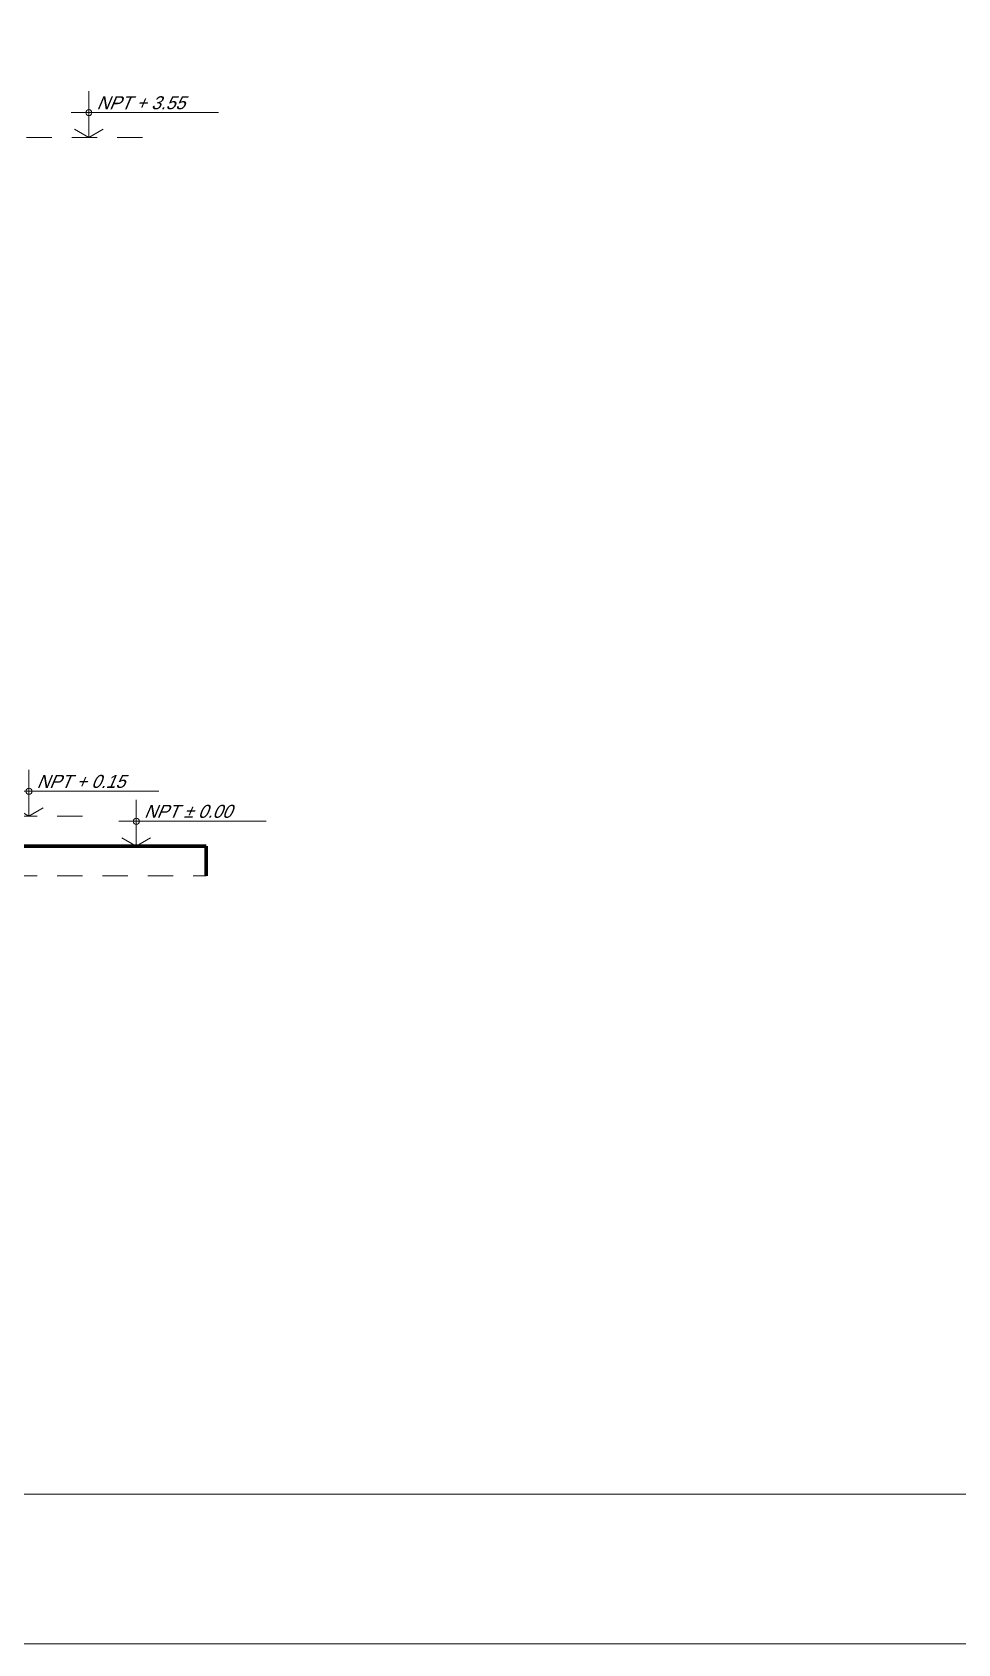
# Model space of a CAD drawing. Header units: millimetres. Extents: x 3779 to 7711, y 1445 to 3132.
# Drawn here: x 3978.83 to 3983.46, y 1448.63 to 1456.7 of the extents above; entities that cross this region are included whole.
import ezdxf

# ---------------------------------------------------------------- set-up
doc = ezdxf.new("R2010")
doc.units = ezdxf.units.MM
doc.linetypes.add('HIDDEN', pattern=[9.525, 6.35, -3.175])
for name, color, linetype, lineweight in [('cotas', 7, 'Continuous', 5), ('pluma 1', 1, 'Continuous', 9), ('pluma 12', 30, 'Continuous', 120), ('proyecciones', 32, 'HIDDEN', 9), ('TEXTO', 7, 'Continuous', 9)]:
    doc.layers.add(name, color=color, linetype=linetype, lineweight=lineweight)
doc.styles.add('nombreambiente', font='stylu.ttf', dxfattribs={"oblique": 20})

# ---------------------------------------------------------------- blocks, each defined once
blk = doc.blocks.new('ttryt')
at = {"layer": 'pluma 1'}
for p, q in [((1118.6396, 393.5141), (1118.6396, 393.2829)), ((1119.2894, 393.4071), (1118.5516, 393.4071)), ((1118.6396, 393.2829), (1118.5676, 393.3244)), ((1118.6396, 393.2829), (1118.7115, 393.3244))]:
    blk.add_line(p, q, dxfattribs=at)
at = {"layer": 'pluma 1', "linetype": 'Continuous'}
blk.add_circle((1118.6396, 393.4071), 0.015, dxfattribs=at)

msp = doc.modelspace()

# ---------------------------------------------------------------- linework, layer by layer
at = {"layer": 'cotas'}
for points in [[(3943.8761, 1448.6283), (4003.2761, 1448.6283), (4003.2761, 1490.6283), (3943.8761, 1490.6283)], [(3944.6261, 1449.3783), (4002.5261, 1449.3783), (4002.5261, 1489.8783), (3944.6261, 1489.8783)]]:
    msp.add_lwpolyline(points, close=True, dxfattribs=at)
at = {"layer": 'pluma 12'}
for p, q in [((3978.4998, 1452.6249), (3979.6998, 1452.6249)), ((3979.6998, 1452.6249), (3979.6998, 1452.4749))]:
    msp.add_line(p, q, dxfattribs=at)
at = {"layer": 'proyecciones', "linetype": 'HIDDEN', "ltscale": 0.02}
for p, q in [((3978.7998, 1456.1749), (3979.4248, 1456.1749)), ((3978.4998, 1452.7749), (3979.1248, 1452.7749)), ((3978.4998, 1452.4749), (3979.6998, 1452.4749))]:
    msp.add_line(p, q, dxfattribs=at)

# ---------------------------------------------------------------- block references
at = {"layer": 'pluma 1', "linetype": 'Continuous'}
for p in [(2860.4727, 1062.892), (2860.1727, 1059.492), (2860.7103, 1059.342)]:
    msp.add_blockref('ttryt', p, dxfattribs=at)

# ---------------------------------------------------------------- texts
at = {"layer": 'TEXTO', "char_height": 0.065, "width": 0.790868, "attachment_point": 1, "style": 'nombreambiente'}
for s, insert in [('{\\Q23;NPT + 3.55}', (3979.1504, 1456.3812)), ('{\\Q23;NPT + 0.15}', (3978.8504, 1452.9812)), ('{\\Q23;NPT %%P 0.00}', (3979.3879, 1452.8312))]:
    msp.add_mtext(s, dxfattribs=dict(at, insert=insert))

doc.saveas('drawing.dxf')
